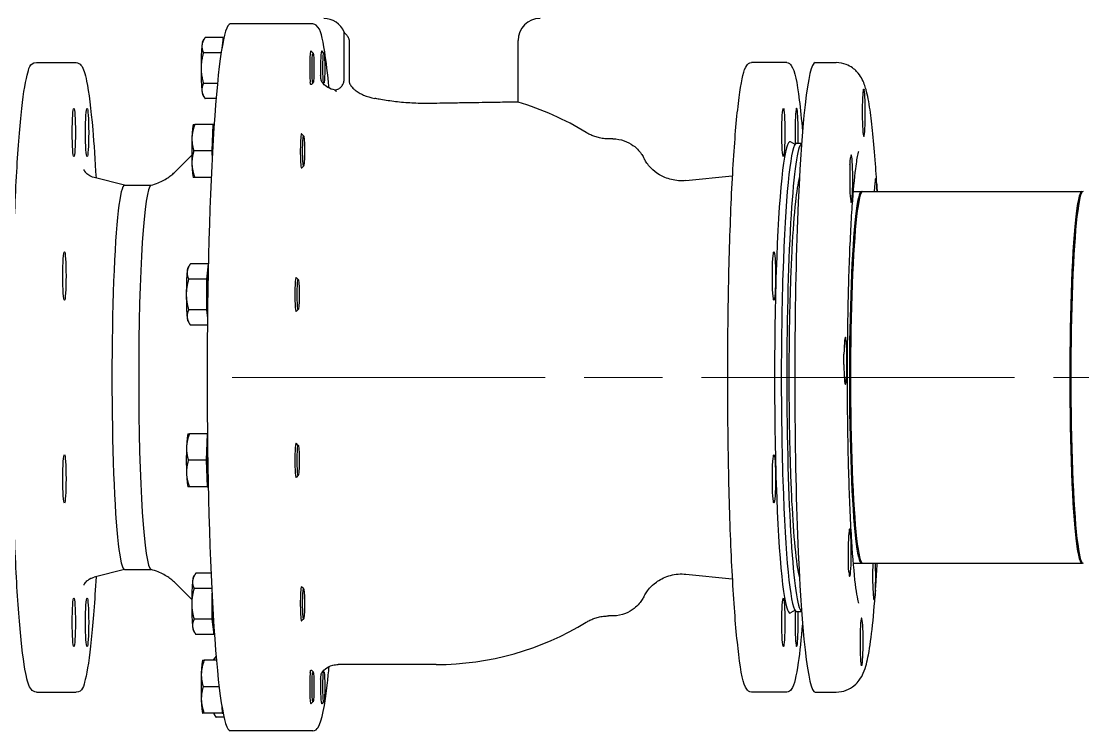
# Model space of a CAD drawing. Header units: millimetres. Extents: x 0 to 14850, y -38768 to 10500.
# Drawn here: x 5282.8 to 5763.5, y 8334.4 to 8655.7 of the extents above; entities that cross this region are included whole.
import ezdxf

# ---------------------------------------------------------------- set-up
doc = ezdxf.new("R2010")
doc.units = ezdxf.units.MM
doc.header["$LTSCALE"] = 25
doc.linetypes.add('CHAIN', pattern=[0.3543, 0.2362, -0.0295, 0.0591, -0.0295])
doc.layers.add('Centerline', color=7, linetype='Continuous', lineweight=18)
doc.layers.add('Visible', color=7, linetype='Continuous', lineweight=25)

msp = doc.modelspace()

# ---------------------------------------------------------------- linework, layer by layer
at = {"layer": 'Centerline', "linetype": 'CHAIN', "ltscale": 23.990969}
msp.add_line((5378.34, 8494.43), (6705.32, 8494.43), dxfattribs=at)
at = {"layer": 'Visible'}
for p, q in [((5414.85, 8654.43), (5377.43, 8654.43)), ((5374.17, 8648.35), (5366.06, 8648.35)), ((5374.17, 8648.35), (5373.62, 8643.5)), ((5374.31, 8647.16), (5374.17, 8648.35)), ((5429, 8629.41), (5429, 8650.68)), ((5364.9, 8646.41), (5365.52, 8647.49)), ((5431.23, 8646.93), (5431.23, 8628.56)), ((5507.73, 8619.05), (5507.73, 8646.93)), ((5373.29, 8641.42), (5365.28, 8641.42)), ((5414.91, 8641.25), (5413.92, 8642.25)), ((5419.82, 8641.25), (5418.83, 8642.25)), ((5289.61, 8636.93), (5307.58, 8636.93)), ((5629.39, 8636.93), (5613.42, 8636.93)), ((5642.36, 8636.93), (5651.84, 8636.93)), ((5371.62, 8627.56), (5365.28, 8627.56)), ((5414.91, 8627.73), (5414.2, 8627.01)), ((5419.82, 8627.73), (5419.51, 8627.42)), ((5364.9, 8622.57), (5365.52, 8621.49)), ((5370.99, 8620.63), (5366.06, 8620.63)), ((5360.65, 8608.88), (5360.7, 8608.96)), ((5369.47, 8608.96), (5361.36, 8608.96)), ((5369.47, 8608.96), (5369.01, 8596.96)), ((5370.12, 8608.96), (5369.47, 8608.96)), ((5369.92, 8607.96), (5370.05, 8607.96)), ((5410.66, 8603.72), (5409.67, 8604.72)), ((5550.71, 8602.43), (5548.76, 8602.43)), ((5633.19, 8599.91), (5631.15, 8601.09)), ((5633.88, 8600.43), (5636.13, 8600.43)), ((5369.01, 8596.96), (5360.9, 8596.96)), ((5369.01, 8596.96), (5369.17, 8592.8)), ((5352.82, 8587.81), (5359.97, 8594.99)), ((5410.66, 8590.2), (5409.7, 8589.23)), ((5583.78, 8583.53), (5604.72, 8585.69)), ((5329.58, 8581.43), (5315.72, 8584.9)), ((5329.53, 8581.43), (5341.58, 8581.43)), ((5360.65, 8585.04), (5360.7, 8584.96)), ((5368.8, 8584.96), (5361.36, 8584.96)), ((5659.45, 8578.58), (5663.81, 8578.58)), ((5663.31, 8578.58), (5763.1, 8578.58)), ((5358.2, 8543.88), (5358.81, 8544.96)), ((5367.47, 8545.82), (5359.36, 8545.82)), ((5367.47, 8545.82), (5366.68, 8538.89)), ((5367.51, 8545.46), (5367.47, 8545.82)), ((5366.68, 8538.89), (5358.57, 8538.89)), ((5366.68, 8538.89), (5366.68, 8525.03)), ((5408.21, 8538.72), (5407.21, 8539.72)), ((5366.68, 8525.03), (5358.57, 8525.03)), ((5366.68, 8525.03), (5367.11, 8521.26)), ((5408.21, 8525.2), (5407.21, 8524.2)), ((5358.2, 8520.04), (5358.81, 8518.96)), ((5367.07, 8518.1), (5359.36, 8518.1)), ((5358.2, 8468.83), (5358.24, 8468.9)), ((5367.01, 8468.9), (5358.9, 8468.9)), ((5367.01, 8468.9), (5366.56, 8456.9)), ((5367.09, 8468.9), (5367.01, 8468.9)), ((5408.21, 8463.66), (5407.21, 8464.66)), ((5366.56, 8456.9), (5358.45, 8456.9)), ((5366.56, 8456.9), (5367.01, 8444.9)), ((5408.21, 8450.14), (5407.21, 8449.15)), ((5358.2, 8444.98), (5358.24, 8444.9)), ((5367.01, 8444.9), (5358.9, 8444.9)), ((5367.01, 8444.9), (5367.47, 8444.9)), ((5659.45, 8410.28), (5663.81, 8410.28)), ((5663.31, 8410.28), (5763.1, 8410.28)), ((5329.58, 8407.43), (5315.72, 8403.96)), ((5329.53, 8407.43), (5341.58, 8407.43)), ((5360.65, 8403.82), (5361.27, 8404.9)), ((5368.71, 8405.76), (5361.81, 8405.76)), ((5583.78, 8405.33), (5604.72, 8403.17)), ((5352.82, 8401.06), (5359.97, 8393.88)), ((5369.03, 8398.83), (5361.02, 8398.83)), ((5410.66, 8398.66), (5409.7, 8399.63)), ((5369.14, 8396.77), (5369.14, 8384.97)), ((5633.19, 8388.96), (5631.15, 8387.78)), ((5369.14, 8384.97), (5361.02, 8384.97)), ((5369.14, 8384.97), (5369.92, 8378.05)), ((5410.66, 8385.14), (5409.67, 8384.15)), ((5550.71, 8386.43), (5548.76, 8386.43)), ((5633.88, 8388.43), (5636.13, 8388.43)), ((5360.65, 8379.98), (5361.27, 8378.9)), ((5369.92, 8380.9), (5370.05, 8380.9)), ((5369.92, 8378.05), (5370.12, 8379.83)), ((5369.92, 8378.05), (5361.81, 8378.05)), ((5364.9, 8366.3), (5364.95, 8366.37)), ((5371.15, 8366.37), (5365.61, 8366.37)), ((5369.86, 8366.37), (5370.43, 8367.37)), ((5370.99, 8368.23), (5370.97, 8368.23)), ((5414.91, 8361.13), (5414.2, 8361.85)), ((5419.82, 8361.13), (5419.51, 8361.45)), ((5470.73, 8364.43), (5426.32, 8364.43)), ((5289.61, 8351.93), (5307.58, 8351.93)), ((5372.37, 8354.37), (5365.16, 8354.37)), ((5629.39, 8351.93), (5613.42, 8351.93)), ((5642.36, 8351.93), (5651.84, 8351.93)), ((5373.6, 8345.5), (5373.72, 8342.37)), ((5414.91, 8347.61), (5413.92, 8346.62)), ((5419.82, 8347.61), (5418.83, 8346.62)), ((5364.9, 8342.45), (5364.95, 8342.37)), ((5373.72, 8342.37), (5365.61, 8342.37)), ((5369.86, 8342.37), (5370.43, 8341.37)), ((5374.57, 8340.52), (5370.97, 8340.52)), ((5373.72, 8342.37), (5374.17, 8342.37)), ((5414.85, 8334.43), (5377.43, 8334.43))]:
    msp.add_line(p, q, dxfattribs=at)
for centre, radius, start, end in [((5419.73, 8646.93), 10, 21.9108, 90), ((5517.73, 8646.93), 10, 90, 180), ((5470.73, 8494.43), 130, 58.5009, 73.4623), ((5470.73, 8494.43), 130, 270, 301.4991)]:
    msp.add_arc(centre, radius, start, end, dxfattribs=at)
for centre, major_axis, start_param, end_param in [((5377.43, 8494.43), (0, -160), 3.141593, 6.283185), ((5364.99, 8634.49), (0, 12), 0.523599, 1.570796), ((5364.99, 8634.49), (0, 12), 0.113789, 0.523599), ((5413.89, 8634.49), (0, 7.77), 6.217589, 8.835221), ((5418.8, 8634.49), (0, 7.77), 6.217589, 8.311622), ((5364.99, 8634.49), (0, 12), 1.570796, 2.617994), ((5642.36, 8494.43), (0, 142.5), 0, 3.141593), ((5364.99, 8634.49), (0, -12), 5.759587, 6.169397), ((5664.3, 8614.2), (0, 10.75), 0.162793, 5.995002), ((5633.89, 8605.3), (0, 11), 4.254203, 8.355758), ((5360.74, 8596.96), (0, 12), 0.113789, 1.047198), ((5369.92, 8596.96), (0, 11), 0, 1.850896), ((5409.64, 8596.96), (0, -7.77), 3.075997, 6.217227), ((5360.74, 8596.96), (0, 12), 1.047198, 2.094395), ((5630.88, 8494.43), (0, -106.73), 3.103736, 6.321042), ((5633.88, 8494.43), (0, 106), 0, 3.141593), ((5636.37, 8494.43), (0, 106), 0.035722, 3.105871), ((5658.62, 8584.43), (0, 10.75), 0.948191, 6.7804), ((5360.74, 8596.96), (0, -12), 5.235988, 6.169397), ((5329.53, 8494.43), (0, 87), 0, 3.141593), ((5341.63, 8494.43), (0, -87), 3.157982, 6.266796), ((5669.7, 8573.8), (0, 10.75), 5.66058, 7.393169), ((5663.31, 8494.43), (0, 84.15), 0, 3.141593), ((5663.81, 8494.43), (0, 84.15), 0, 3.141593), ((5669.7, 8573.8), (0, -10.75), 2.031609, 2.068011), ((5763.1, 8494.43), (0, -84.15), 3.096258, 6.32852), ((5763.6, 8494.43), (0, 84.15), 0, 3.141593), ((5358.29, 8531.96), (0, 12), 0.523599, 1.570796), ((5358.29, 8531.96), (0, 12), 0.113789, 0.523599), ((5367.47, 8531.96), (0, 11), 0.018104, 2.64018), ((5407.18, 8531.96), (0, -7.77), 3.075997, 6.348781), ((5358.29, 8531.96), (0, 12), 1.570796, 2.617994), ((5358.29, 8531.96), (0, -12), 5.759587, 6.169397), ((5655.98, 8501.95), (0, 10.75), 1.733589, 7.565798), ((5358.29, 8456.9), (0, 12), 0.113789, 1.047198), ((5367.47, 8456.9), (0, -11), 3.643005, 6.265081), ((5358.29, 8456.9), (0, 12), 1.047198, 2.094395), ((5407.18, 8456.9), (0, -7.77), 3.075997, 6.348781), ((5358.29, 8456.9), (0, -12), 5.235988, 6.169397), ((5657.92, 8415.06), (0, 10.75), 2.518988, 8.351197), ((5669, 8404.43), (0, -10.75), 4.136696, 6.7804), ((5669, 8404.43), (0, -10.75), 0.948191, 2.146489), ((5360.74, 8391.9), (0, 12), 0.113789, 0.523599), ((5360.74, 8391.9), (0, 12), 0.523599, 1.570796), ((5409.64, 8391.9), (0, -7.77), 3.207551, 6.348781), ((5369.92, 8391.9), (0, -11), 4.432289, 6.283185), ((5360.74, 8391.9), (0, 12), 1.570796, 2.617994), ((5633.89, 8383.57), (0, -11), 4.210612, 8.312168), ((5663.32, 8374.67), (0, -10.75), 0.162793, 5.995002), ((5360.74, 8391.9), (0, -12), 5.759587, 6.169397), ((5364.99, 8354.37), (0, 12), 0.113789, 1.047198), ((5364.99, 8354.37), (0, 12), 1.047198, 2.094395), ((5413.89, 8354.37), (0, -7.77), 3.731149, 6.348781), ((5418.8, 8354.37), (0, -7.77), 4.254748, 6.348781), ((5364.99, 8354.37), (0, -12), 5.235988, 6.169397)]:
    msp.add_ellipse(centre, major_axis=major_axis, ratio=0.065414, start_param=start_param, end_param=end_param, dxfattribs=at)
for centre, major_axis in [((5414.89, 8634.49), (0, 6.77)), ((5419.8, 8634.49), (0, -6.77)), ((5306.57, 8605.3), (0, -11)), ((5312.58, 8605.3), (0, -11)), ((5627.88, 8605.3), (0, 11)), ((5410.63, 8596.96), (0, 6.77)), ((5302.32, 8540.35), (0, -11)), ((5623.63, 8540.35), (0, 11)), ((5408.18, 8531.96), (0, 6.77)), ((5408.18, 8456.9), (0, 6.77)), ((5302.32, 8448.51), (0, 11)), ((5623.63, 8448.51), (0, 11)), ((5410.63, 8391.9), (0, 6.77)), ((5306.57, 8383.57), (0, 11)), ((5312.58, 8383.57), (0, 11)), ((5627.88, 8383.57), (0, -11)), ((5414.89, 8354.37), (0, 6.77)), ((5419.8, 8354.37), (0, -6.77))]:
    msp.add_ellipse(centre, major_axis=major_axis, ratio=0.065414, dxfattribs=at)
for points, knots in [([(5422.19, 8625.39), (5421.57, 8631.95), (5420.89, 8637.47), (5419.12, 8648.31), (5418.64, 8651.98), (5415.98, 8654.17), (5415.45, 8654.43), (5414.85, 8654.43)], [7.2539836, 7.2539836, 7.2539836, 7.2539836, 7.473267, 7.473267, 7.7999765, 7.7999765, 7.8539816, 7.8539816, 7.8539816, 7.8539816]), ([(5429.01, 8650.66), (5429.02, 8650.62), (5429.07, 8650.56), (5429.32, 8650.3), (5429.6, 8650.04), (5430.25, 8649.34), (5430.61, 8648.89), (5430.96, 8648.19), (5431.06, 8647.96), (5431.17, 8647.55), (5431.2, 8647.38), (5431.22, 8647.11), (5431.23, 8647.02), (5431.23, 8646.93)], [4.346004, 4.346004, 4.346004, 4.346004, 4.614397, 4.614397, 5.186441, 5.186441, 5.814482, 5.814482, 6.038344, 6.038344, 6.170665, 6.170665, 6.234872, 6.234872, 6.234872, 6.234872]), ([(5289.61, 8351.93), (5288.6, 8351.93), (5287.84, 8352.52), (5286.01, 8354.66), (5285.54, 8356.82), (5283.82, 8365.3), (5282.89, 8372.77), (5281.27, 8391.55), (5280.58, 8402.65), (5279.47, 8427.56), (5279.05, 8441.35), (5278.51, 8470.25), (5278.39, 8485.35), (5278.47, 8515.35), (5278.67, 8530.25), (5279.37, 8558.34), (5279.87, 8571.53), (5281.11, 8594.87), (5281.85, 8605.02), (5283.53, 8621.32), (5284.44, 8627.41), (5286.23, 8634.21), (5286.38, 8636.93), (5289.61, 8636.93)], [1.570796, 1.570796, 1.570796, 1.570796, 1.647508, 1.647508, 1.88234, 1.88234, 2.220516, 2.220516, 2.542662, 2.542662, 2.863351, 2.863351, 3.18371, 3.18371, 3.504008, 3.504008, 3.824415, 3.824415, 4.145296, 4.145296, 4.468484, 4.468484, 4.712389, 4.712389, 4.712389, 4.712389]), ([(5307.58, 8636.93), (5308.59, 8636.93), (5309.35, 8636.34), (5311.18, 8634.2), (5311.65, 8632.04), (5313.37, 8623.56), (5314.3, 8616.1), (5315.68, 8600.09), (5316.18, 8592.76), (5316.62, 8584.68)], [4.712389, 4.712389, 4.712389, 4.712389, 4.7891009, 4.7891009, 5.0239331, 5.0239331, 5.3621087, 5.3621087, 5.5866823, 5.5866823, 5.5866823, 5.5866823]), ([(5613.42, 8351.93), (5612.41, 8351.93), (5611.74, 8352.59), (5609.6, 8355.67), (5608.75, 8360.64), (5606.81, 8375.97), (5606, 8385.18), (5604.62, 8406.97), (5604.04, 8419.51), (5603.19, 8446.68), (5602.9, 8461.3), (5602.65, 8491.18), (5602.68, 8506.43), (5603.05, 8536), (5603.39, 8550.33), (5604.36, 8576.62), (5604.98, 8588.57), (5606.44, 8608.93), (5607.28, 8617.32), (5609.12, 8629.79), (5609.86, 8633.6), (5611.76, 8636.29), (5612.43, 8636.93), (5613.42, 8636.93)], [1.570796, 1.570796, 1.570796, 1.570796, 1.664752, 1.664752, 2.047137, 2.047137, 2.371088, 2.371088, 2.691968, 2.691968, 3.012327, 3.012327, 3.332558, 3.332558, 3.652801, 3.652801, 3.973213, 3.973213, 4.294317, 4.294317, 4.620086, 4.620086, 4.712389, 4.712389, 4.712389, 4.712389]), ([(5629.39, 8636.93), (5630.39, 8636.93), (5631.06, 8636.27), (5633.2, 8633.19), (5634.05, 8628.22), (5635.61, 8615.91), (5636.09, 8611.19), (5636.54, 8605.83)], [4.712389, 4.712389, 4.712389, 4.712389, 4.8063446, 4.8063446, 5.1887292, 5.1887292, 5.3737173, 5.3737173, 5.3737173, 5.3737173]), ([(5670.38, 8578.58), (5670.14, 8582.99), (5669.88, 8587.17), (5668.9, 8601.01), (5668.1, 8609.2), (5666.63, 8619.12), (5666.09, 8622.08), (5664.86, 8626.43), (5664.42, 8627.95), (5662.75, 8630.87), (5662.13, 8631.85), (5660.04, 8634.01), (5658.58, 8635.24), (5655.03, 8636.6), (5653.44, 8636.93), (5651.84, 8636.93)], [2.7204639, 2.7204639, 2.7204639, 2.7204639, 2.850689, 2.850689, 3.1801108, 3.1801108, 3.3684815, 3.3684815, 3.4827341, 3.4827341, 3.5295395, 3.5295395, 3.5719089, 3.5719089, 3.5969868, 3.5969868, 3.5969868, 3.5969868]), ([(5418.67, 8628.58), (5418.62, 8628.82), (5418.57, 8629.08), (5418.43, 8629.88), (5418.36, 8630.45), (5418.34, 8631.06)], [2.3369942, 2.3369942, 2.3369942, 2.3369942, 2.4488197, 2.4488197, 2.6508871, 2.6508871, 2.6508871, 2.6508871]), ([(5425, 8624.53), (5423.67, 8624.71), (5422.5, 8625.19), (5420.68, 8626.24), (5420.07, 8626.82), (5419.1, 8627.86), (5418.85, 8628.26), (5418.55, 8628.78), (5418.51, 8628.89), (5418.51, 8628.89)], [4.7216684, 4.7216684, 4.7216684, 4.7216684, 4.7504118, 4.7504118, 4.7824609, 4.7824609, 4.823845, 4.823845, 4.8671862, 4.8671862, 4.8671862, 4.8671862]), ([(5424.95, 8624.52), (5425.19, 8624.56), (5425.45, 8624.63), (5426.01, 8624.83), (5426.31, 8624.97), (5426.99, 8625.39), (5427.36, 8625.68), (5428.03, 8626.41), (5428.32, 8626.85), (5428.76, 8627.81), (5428.91, 8628.33), (5428.99, 8629.04), (5429, 8629.23), (5429, 8629.41)], [0, 0, 0, 0, 0.0858513, 0.0858513, 0.1884638, 0.1884638, 0.3291483, 0.3291483, 0.487157, 0.487157, 0.6468721, 0.6468721, 0.7028784, 0.7028784, 0.7028784, 0.7028784]), ([(5414.2, 8627.01), (5414.17, 8626.99), (5414.14, 8626.97), (5414.02, 8626.95), (5413.92, 8627.02), (5413.73, 8627.37), (5413.64, 8627.66), (5413.6, 8628.03)], [2.1876151, 2.1876151, 2.1876151, 2.1876151, 2.2549429, 2.2549429, 2.4488197, 2.4488197, 2.6508871, 2.6508871, 2.6508871, 2.6508871]), ([(5425.54, 8623.89), (5425.54, 8623.89), (5425.54, 8623.89), (5425.53, 8623.89), (5425.49, 8623.92), (5425.44, 8623.95), (5425.4, 8623.97), (5425.28, 8624.05), (5425.18, 8624.12), (5425.1, 8624.19), (5425.02, 8624.26), (5424.96, 8624.32), (5424.92, 8624.37), (5424.92, 8624.38), (5424.91, 8624.39), (5424.91, 8624.4), (5424.88, 8624.44), (5424.88, 8624.48), (5424.91, 8624.5), (5424.92, 8624.5), (5424.93, 8624.51), (5424.95, 8624.52)], [-0.0064, -0.0064, -0.0064, -0.0064, 0, 0, 0, 0.092512, 0.092512, 0.092512, 0.357836, 0.357836, 0.357836, 0.649, 0.649, 0.649, 0.701693, 0.701693, 0.701693, 0.977222, 0.977222, 0.977222, 1.10244, 1.10244, 1.10244, 1.10244]), ([(5431.23, 8628.56), (5431.23, 8628.48), (5431.23, 8628.41), (5431.24, 8628.34), (5431.25, 8628.23), (5431.27, 8628.14), (5431.29, 8628.05), (5431.33, 8627.87), (5431.38, 8627.7), (5431.44, 8627.55), (5431.48, 8627.45), (5431.52, 8627.36), (5431.57, 8627.26), (5431.7, 8626.99), (5431.87, 8626.71), (5432.07, 8626.42), (5432.37, 8626), (5432.78, 8625.53), (5433.33, 8625.04), (5433.47, 8624.91), (5433.62, 8624.77), (5433.79, 8624.64), (5433.99, 8624.48), (5434.2, 8624.31), (5434.43, 8624.15), (5434.7, 8623.95), (5434.98, 8623.76), (5435.27, 8623.58), (5435.43, 8623.48), (5435.58, 8623.39), (5435.74, 8623.3), (5436.37, 8622.93), (5437.04, 8622.59), (5437.76, 8622.28), (5439.27, 8621.63), (5440.98, 8621.1), (5442.89, 8620.72)], [0, 0, 0, 0, 0.022735, 0.022735, 0.022735, 0.056178, 0.056178, 0.056178, 0.123586, 0.123586, 0.123586, 0.164968, 0.164968, 0.164968, 0.280361, 0.280361, 0.280361, 0.452359, 0.452359, 0.452359, 0.497488, 0.497488, 0.497488, 0.553168, 0.553168, 0.553168, 0.618151, 0.618151, 0.618151, 0.652402, 0.652402, 0.652402, 0.785691, 0.785691, 0.785691, 1.064667, 1.064667, 1.064667, 1.064667]), ([(5664.19, 8624.8), (5664.21, 8624.86), (5664.23, 8624.89), (5664.31, 8624.98), (5664.37, 8624.93), (5664.45, 8624.7), (5664.48, 8624.61), (5664.5, 8624.5)], [-2.1952792, -2.1952792, -2.1952792, -2.1952792, -2.0993492, -2.0993492, -1.8229843, -1.8229843, -1.7097702, -1.7097702, -1.7097702, -1.7097702]), ([(5468.18, 8618.46), (5467.51, 8618.45), (5466.84, 8618.44), (5463.72, 8618.44), (5461.2, 8618.52), (5456.22, 8618.83), (5453.77, 8619.06), (5449.11, 8619.63), (5446.9, 8619.98), (5444.19, 8620.47), (5443.53, 8620.59), (5442.89, 8620.72)], [-12.030169, -12.030169, -12.030169, -12.030169, -11.831688, -11.831688, -11.092097, -11.092097, -10.352506, -10.352506, -9.612916, -9.612916, -9.362657, -9.362657, -9.362657, -9.362657]), ([(5507.73, 8619.05), (5507.73, 8619.06), (5507.7, 8619.06), (5507.49, 8619.06), (5507.09, 8619.05), (5505.77, 8619.04), (5504.86, 8619.02), (5502.56, 8618.99), (5501.17, 8618.97), (5498.03, 8618.93), (5496.29, 8618.9), (5492.6, 8618.84), (5490.55, 8618.81), (5486.11, 8618.74), (5483.73, 8618.71), (5478.8, 8618.63), (5476.25, 8618.59), (5471.85, 8618.52), (5470, 8618.49), (5468.18, 8618.46)], [5.636973, 5.636973, 5.636973, 5.636973, 5.876693, 5.876693, 6.611227, 6.611227, 7.345761, 7.345761, 8.080295, 8.080295, 8.814829, 8.814829, 9.549468, 9.549468, 10.284108, 10.284108, 11.018747, 11.018747, 11.555001, 11.555001, 11.555001, 11.555001]), ([(5548.76, 8602.43), (5547.97, 8602.43), (5547.17, 8602.48), (5545.62, 8602.67), (5544.86, 8602.81), (5543.41, 8603.17), (5542.72, 8603.38), (5541.41, 8603.86), (5540.8, 8604.13), (5539.66, 8604.69), (5539.13, 8604.98), (5538.65, 8605.28)], [4.71238898, 4.71238898, 4.71238898, 4.71238898, 4.72040152, 4.72040152, 4.72841406, 4.72841406, 4.7364266, 4.7364266, 4.74443914, 4.74443914, 4.75245168, 4.75245168, 4.75245168, 4.75245168]), ([(5550.71, 8602.43), (5552.48, 8602.43), (5554.23, 8602.11), (5557.38, 8601.03), (5558.72, 8600.25), (5560.88, 8598.7), (5561.68, 8597.91), (5562.96, 8596.49), (5563.43, 8595.85), (5564.2, 8594.69), (5564.5, 8594.17), (5564.78, 8593.62), (5564.82, 8593.55), (5564.86, 8593.47)], [4.712389, 4.712389, 4.712389, 4.712389, 4.7348894, 4.7348894, 4.7596051, 4.7596051, 4.7851825, 4.7851825, 4.81076, 4.81076, 4.8363374, 4.8363374, 4.8402761, 4.8402761, 4.8402761, 4.8402761]), ([(5661.87, 8596.63), (5661.87, 8596.63), (5661.74, 8596.24), (5661.29, 8594.3), (5660.89, 8591.94), (5659.95, 8584.58), (5659.42, 8578.81), (5658.43, 8564.46), (5657.98, 8555.65), (5657.28, 8536.13), (5657.03, 8525.38), (5656.76, 8503.15), (5656.74, 8491.66), (5656.93, 8469.17), (5657.14, 8458.16), (5657.79, 8437.8), (5658.21, 8428.45), (5659.21, 8412.47), (5659.79, 8405.79), (5660.95, 8396.25), (5661.65, 8392.92), (5661.86, 8392.26), (5661.87, 8392.23), (5661.87, 8392.23)], [3.780737, 3.780737, 3.780737, 3.780737, 3.874503, 3.874503, 4.073149, 4.073149, 4.356085, 4.356085, 4.66562, 4.66562, 4.98142, 4.98142, 5.298898, 5.298898, 5.616482, 5.616482, 5.932744, 5.932744, 6.243874, 6.243874, 6.530297, 6.530297, 6.554829, 6.554829, 6.554829, 6.554829]), ([(5583.78, 8583.53), (5581.57, 8583.31), (5579.26, 8583.48), (5575.07, 8584.49), (5573.24, 8585.32), (5570.11, 8587.19), (5568.92, 8588.22), (5567.13, 8590.03), (5566.53, 8590.82), (5565.6, 8592.13), (5565.29, 8592.67), (5564.98, 8593.24), (5564.92, 8593.36), (5564.86, 8593.47)], [4.7056509, 4.7056509, 4.7056509, 4.7056509, 4.7281326, 4.7281326, 4.7514934, 4.7514934, 4.7784185, 4.7784185, 4.8053435, 4.8053435, 4.8322685, 4.8322685, 4.8402761, 4.8402761, 4.8402761, 4.8402761]), ([(5658.05, 8590.7), (5658.06, 8590.96), (5658.07, 8591.21), (5658.12, 8592.15), (5658.17, 8592.77), (5658.24, 8593.51), (5658.26, 8593.7), (5658.28, 8593.88)], [-2.1952792, -2.1952792, -2.1952792, -2.1952792, -2.0993492, -2.0993492, -1.8229843, -1.8229843, -1.7097702, -1.7097702, -1.7097702, -1.7097702]), ([(5315.72, 8584.9), (5314.73, 8585.15), (5313.92, 8585.57), (5312.68, 8586.42), (5312.26, 8586.85), (5311.6, 8587.62), (5311.42, 8587.92), (5311.19, 8588.33), (5311.16, 8588.42), (5311.16, 8588.42)], [4.7287783, 4.7287783, 4.7287783, 4.7287783, 4.7569427, 4.7569427, 4.788423, 4.788423, 4.8293558, 4.8293558, 4.8753855, 4.8753855, 4.8753855, 4.8753855]), ([(5341.54, 8581.42), (5342.66, 8581.7), (5343.72, 8582.05), (5345.67, 8582.84), (5346.57, 8583.27), (5348.21, 8584.18), (5348.95, 8584.64), (5350.28, 8585.58), (5350.87, 8586.04), (5351.93, 8586.95), (5352.4, 8587.39), (5352.82, 8587.81)], [1.5871856, 1.5871856, 1.5871856, 1.5871856, 1.59702799, 1.59702799, 1.60687037, 1.60687037, 1.61671276, 1.61671276, 1.62655515, 1.62655515, 1.63639753, 1.63639753, 1.63639753, 1.63639753]), ([(5635.17, 8585.14), (5634.39, 8582.03), (5633.88, 8578.47), (5632.73, 8568.08), (5632.19, 8560.78), (5631.32, 8544.44), (5630.99, 8535.59), (5630.54, 8516.89), (5630.42, 8507.06), (5630.38, 8487.32), (5630.46, 8477.42), (5630.84, 8458.49), (5631.12, 8449.48), (5631.88, 8433.17), (5632.35, 8425.9), (5633.46, 8413.54), (5634.06, 8408.69), (5634.99, 8404.44), (5635.08, 8404.09), (5635.17, 8403.73)], [3.852932, 3.852932, 3.852932, 3.852932, 4.132763, 4.132763, 4.486991, 4.486991, 4.814486, 4.814486, 5.137898, 5.137898, 5.460423, 5.460423, 5.783529, 5.783529, 6.109698, 6.109698, 6.450514, 6.450514, 6.482634, 6.482634, 6.482634, 6.482634]), ([(5670.11, 8582.53), (5670.13, 8582.35), (5670.14, 8582.15), (5670.2, 8581.34), (5670.24, 8580.65), (5670.29, 8579.58), (5670.31, 8579.26), (5670.32, 8578.93)], [-2.1952792, -2.1952792, -2.1952792, -2.1952792, -2.0993492, -2.0993492, -1.8229843, -1.8229843, -1.7097702, -1.7097702, -1.7097702, -1.7097702]), ([(5655.28, 8500.21), (5655.28, 8500.52), (5655.28, 8500.84), (5655.27, 8502.08), (5655.27, 8503), (5655.29, 8504.28), (5655.3, 8504.64), (5655.3, 8505.01)], [-2.1952792, -2.1952792, -2.1952792, -2.1952792, -2.0993492, -2.0993492, -1.8229843, -1.8229843, -1.7097702, -1.7097702, -1.7097702, -1.7097702]), ([(5651.84, 8351.93), (5653.46, 8351.93), (5655.05, 8352.27), (5657.85, 8353.35), (5658.99, 8354.1), (5660.99, 8355.72), (5661.71, 8356.58), (5663.18, 8358.59), (5663.67, 8359.6), (5665.36, 8363.42), (5665.84, 8365.8), (5667.8, 8376.2), (5668.87, 8386.77), (5670, 8403.61), (5670.19, 8406.88), (5670.38, 8410.28)], [0.4553942, 0.4553942, 0.4553942, 0.4553942, 0.4806875, 0.4806875, 0.508578, 0.508578, 0.5442035, 0.5442035, 0.6029655, 0.6029655, 0.7884224, 0.7884224, 1.2314799, 1.2314799, 1.3319171, 1.3319171, 1.3319171, 1.3319171]), ([(5657.51, 8406.33), (5657.5, 8406.52), (5657.48, 8406.71), (5657.42, 8407.52), (5657.38, 8408.21), (5657.33, 8409.28), (5657.32, 8409.6), (5657.31, 8409.93)], [-2.1952792, -2.1952792, -2.1952792, -2.1952792, -2.0993492, -2.0993492, -1.8229843, -1.8229843, -1.7097702, -1.7097702, -1.7097702, -1.7097702]), ([(5316.62, 8404.19), (5316.02, 8393.13), (5315.3, 8383.49), (5313.66, 8367.54), (5312.75, 8361.46), (5310.96, 8354.66), (5310.81, 8351.93), (5307.58, 8351.93)], [6.9796884, 6.9796884, 6.9796884, 6.9796884, 7.2868882, 7.2868882, 7.610077, 7.610077, 7.8539816, 7.8539816, 7.8539816, 7.8539816]), ([(5311.16, 8400.44), (5311.16, 8400.44), (5311.17, 8400.46), (5311.23, 8400.6), (5311.32, 8400.8), (5311.7, 8401.35), (5311.89, 8401.6), (5312.6, 8402.35), (5313.24, 8402.94), (5314.72, 8403.65), (5315.19, 8403.83), (5315.72, 8403.96)], [7.6909851, 7.6909851, 7.6909851, 7.6909851, 7.7127448, 7.7127448, 7.7587005, 7.7587005, 7.7846123, 7.7846123, 7.8227224, 7.8227224, 7.8375924, 7.8375924, 7.8375924, 7.8375924]), ([(5352.82, 8401.06), (5352.4, 8401.48), (5351.93, 8401.92), (5350.87, 8402.82), (5350.28, 8403.29), (5348.95, 8404.22), (5348.21, 8404.69), (5346.57, 8405.59), (5345.67, 8406.03), (5343.72, 8406.81), (5342.66, 8407.16), (5341.54, 8407.44)], [4.64678778, 4.64678778, 4.64678778, 4.64678778, 4.65663016, 4.65663016, 4.66647255, 4.66647255, 4.67631493, 4.67631493, 4.68615732, 4.68615732, 4.69599971, 4.69599971, 4.69599971, 4.69599971]), ([(5564.86, 8395.39), (5565.06, 8395.78), (5565.31, 8396.25), (5566.07, 8397.42), (5566.57, 8398.13), (5568.04, 8399.79), (5569.01, 8400.77), (5571.82, 8402.79), (5573.69, 8403.85), (5578.1, 8405.21), (5580.54, 8405.54), (5583.21, 8405.38), (5583.49, 8405.36), (5583.78, 8405.33)], [1.4429093, 1.4429093, 1.4429093, 1.4429093, 1.4698343, 1.4698343, 1.4967593, 1.4967593, 1.5236843, 1.5236843, 1.5506094, 1.5506094, 1.5746268, 1.5746268, 1.5775344, 1.5775344, 1.5775344, 1.5775344]), ([(5669.57, 8398.16), (5669.56, 8397.9), (5669.55, 8397.65), (5669.49, 8396.71), (5669.45, 8396.09), (5669.38, 8395.36), (5669.36, 8395.16), (5669.34, 8394.98)], [-2.1952792, -2.1952792, -2.1952792, -2.1952792, -2.0993492, -2.0993492, -1.8229843, -1.8229843, -1.7097702, -1.7097702, -1.7097702, -1.7097702]), ([(5564.86, 8395.39), (5564.62, 8394.93), (5564.34, 8394.42), (5563.63, 8393.3), (5563.19, 8392.68), (5562.02, 8391.3), (5561.28, 8390.53), (5559.26, 8388.95), (5557.96, 8388.13), (5554.72, 8386.86), (5552.76, 8386.44), (5550.75, 8386.43), (5550.73, 8386.43), (5550.71, 8386.43)], [1.4429093, 1.4429093, 1.4429093, 1.4429093, 1.4684867, 1.4684867, 1.4940641, 1.4940641, 1.5196415, 1.5196415, 1.5452189, 1.5452189, 1.570535, 1.570535, 1.5707963, 1.5707963, 1.5707963, 1.5707963]), ([(5538.65, 8383.59), (5539.13, 8383.88), (5539.66, 8384.18), (5540.8, 8384.74), (5541.41, 8385), (5542.72, 8385.48), (5543.41, 8385.7), (5544.86, 8386.05), (5545.62, 8386.19), (5547.17, 8386.38), (5547.97, 8386.43), (5548.76, 8386.43)], [1.53073363, 1.53073363, 1.53073363, 1.53073363, 1.53874617, 1.53874617, 1.54675871, 1.54675871, 1.55477125, 1.55477125, 1.56278379, 1.56278379, 1.57079633, 1.57079633, 1.57079633, 1.57079633]), ([(5636.54, 8383.03), (5635.95, 8375.99), (5635.3, 8370.05), (5633.69, 8359.08), (5632.94, 8355.26), (5631.04, 8352.57), (5630.37, 8351.93), (5629.39, 8351.93)], [7.1926533, 7.1926533, 7.1926533, 7.1926533, 7.4359096, 7.4359096, 7.7616784, 7.7616784, 7.8539816, 7.8539816, 7.8539816, 7.8539816]), ([(5413.6, 8360.83), (5413.64, 8361.21), (5413.73, 8361.49), (5413.95, 8361.89), (5414.09, 8361.96), (5414.2, 8361.85)], [1.4481676, 1.4481676, 1.4481676, 1.4481676, 1.6622591, 1.6622591, 1.9300928, 1.9300928, 1.9300928, 1.9300928]), ([(5414.85, 8334.43), (5415.97, 8334.43), (5416.69, 8335.2), (5419.08, 8338.94), (5420.19, 8345.51), (5421.7, 8358.55), (5421.95, 8360.93), (5422.19, 8363.47)], [4.712389, 4.712389, 4.712389, 4.712389, 4.8139913, 4.8139913, 5.2275194, 5.2275194, 5.312387, 5.312387, 5.312387, 5.312387]), ([(5418.34, 8357.81), (5418.36, 8358.41), (5418.43, 8358.98), (5418.56, 8359.77), (5418.62, 8360.04), (5418.67, 8360.28)], [1.4481676, 1.4481676, 1.4481676, 1.4481676, 1.6622591, 1.6622591, 1.7808162, 1.7808162, 1.7808162, 1.7808162]), ([(5418.51, 8359.97), (5418.51, 8359.97), (5418.56, 8360.12), (5419.03, 8360.88), (5419.45, 8361.55), (5421.31, 8363.03), (5422.43, 8363.73), (5424.67, 8364.32), (5425.49, 8364.43), (5426.32, 8364.43)], [1.4159991, 1.4159991, 1.4159991, 1.4159991, 1.4664612, 1.4664612, 1.5186287, 1.5186287, 1.5535303, 1.5535303, 1.5707963, 1.5707963, 1.5707963, 1.5707963]), ([(5663.43, 8364.06), (5663.41, 8364.01), (5663.39, 8363.97), (5663.31, 8363.88), (5663.25, 8363.93), (5663.17, 8364.17), (5663.14, 8364.25), (5663.12, 8364.36)], [-2.1952792, -2.1952792, -2.1952792, -2.1952792, -2.0993492, -2.0993492, -1.8229843, -1.8229843, -1.7097702, -1.7097702, -1.7097702, -1.7097702])]:
    msp.add_open_spline(points, degree=3, knots=knots, dxfattribs=at)
for points, weights in [([(5366.06, 8648.35), (5364.78, 8646.49), (5364.6, 8644.88)], [1, 1.0379548493, 1]), ([(5364.6, 8644.88), (5364.42, 8643.28), (5365.28, 8641.42)], [1, 1.0379548493, 1]), ([(5365.28, 8641.42), (5364.21, 8637.71), (5364.21, 8634.49)], [1, 1.0379548493, 1]), ([(5364.21, 8634.49), (5364.21, 8631.28), (5365.28, 8627.56)], [1, 1.0379548493, 1]), ([(5365.28, 8627.56), (5364.42, 8625.71), (5364.6, 8624.1)], [1, 1.0379548493, 1]), ([(5364.6, 8624.1), (5364.78, 8622.49), (5366.06, 8620.63)], [1, 1.0379548493, 1]), ([(5361.36, 8608.96), (5360.17, 8605.75), (5360.06, 8602.96)], [1, 1.0379548493, 1]), ([(5360.7, 8608.96), (5360.7, 8608.96), (5361.36, 8608.96)], [1.0124336326, 1.03012122654, 1]), ([(5360.06, 8602.96), (5359.96, 8600.18), (5360.9, 8596.96)], [1, 1.0379548493, 1]), ([(5360.9, 8596.96), (5359.96, 8593.75), (5360.06, 8590.96)], [1, 1.0379548493, 1]), ([(5360.06, 8590.96), (5360.17, 8588.18), (5361.36, 8584.96)], [1, 1.0379548493, 1]), ([(5361.36, 8584.96), (5360.7, 8584.96), (5360.7, 8584.96)], [1, 1.03012122654, 1.0124336326]), ([(5357.89, 8542.35), (5357.71, 8540.75), (5358.57, 8538.89)], [1, 1.0379548493, 1]), ([(5359.36, 8545.82), (5358.08, 8543.96), (5357.89, 8542.35)], [1, 1.0379548493, 1]), ([(5358.57, 8538.89), (5357.5, 8535.18), (5357.5, 8531.96)], [1, 1.0379548493, 1]), ([(5357.5, 8531.96), (5357.5, 8528.75), (5358.57, 8525.03)], [1, 1.0379548493, 1]), ([(5358.57, 8525.03), (5357.71, 8523.18), (5357.89, 8521.57)], [1, 1.0379548493, 1]), ([(5357.89, 8521.57), (5358.08, 8519.96), (5359.36, 8518.1)], [1, 1.0379548493, 1]), ([(5358.9, 8468.9), (5357.71, 8465.69), (5357.61, 8462.9)], [1, 1.0379548493, 1]), ([(5358.24, 8468.9), (5358.24, 8468.9), (5358.9, 8468.9)], [1.0124336326, 1.03012122654, 1]), ([(5357.61, 8462.9), (5357.5, 8460.12), (5358.45, 8456.9)], [1, 1.0379548493, 1]), ([(5358.45, 8456.9), (5357.5, 8453.69), (5357.61, 8450.9)], [1, 1.0379548493, 1]), ([(5357.61, 8450.9), (5357.71, 8448.12), (5358.9, 8444.9)], [1, 1.0379548493, 1]), ([(5358.9, 8444.9), (5358.24, 8444.9), (5358.24, 8444.9)], [1, 1.03012122654, 1.0124336326]), ([(5361.81, 8405.76), (5360.53, 8403.9), (5360.35, 8402.29)], [1, 1.0379548493, 1]), ([(5361.02, 8398.83), (5359.96, 8395.12), (5359.96, 8391.9)], [1, 1.0379548493, 1]), ([(5360.35, 8402.29), (5360.17, 8400.69), (5361.02, 8398.83)], [1, 1.0379548493, 1]), ([(5359.96, 8391.9), (5359.96, 8388.69), (5361.02, 8384.97)], [1, 1.0379548493, 1]), ([(5361.02, 8384.97), (5360.17, 8383.12), (5360.35, 8381.51)], [1, 1.0379548493, 1]), ([(5360.35, 8381.51), (5360.53, 8379.9), (5361.81, 8378.05)], [1, 1.0379548493, 1]), ([(5365.61, 8366.37), (5364.42, 8363.16), (5364.31, 8360.37)], [1, 1.0379548493, 1]), ([(5364.95, 8366.37), (5364.95, 8366.37), (5365.61, 8366.37)], [1.0124336326, 1.03012122654, 1]), ([(5370.97, 8368.23), (5370.3, 8367.25), (5369.94, 8366.37)], [1, 1.01965956375, 1.01895290532]), ([(5364.31, 8360.37), (5364.21, 8357.59), (5365.16, 8354.37)], [1, 1.0379548493, 1]), ([(5365.16, 8354.37), (5364.21, 8351.16), (5364.31, 8348.37)], [1, 1.0379548493, 1]), ([(5364.31, 8348.37), (5364.42, 8345.59), (5365.61, 8342.37)], [1, 1.0379548493, 1]), ([(5365.61, 8342.37), (5364.95, 8342.37), (5364.95, 8342.37)], [1, 1.03012122654, 1.0124336326]), ([(5369.94, 8342.37), (5370.3, 8341.5), (5370.97, 8340.52)], [1.01895290532, 1.01965956375, 1])]:
    msp.add_rational_spline(points, weights, degree=2, dxfattribs=at)
for points in [[(5409.7, 8589.23), (5409.66, 8589.19), (5409.62, 8589.18), (5409.6, 8589.21)], [(5604.72, 8585.69), (5604.77, 8585.7), (5604.83, 8585.7), (5604.89, 8585.71)], [(5604.89, 8403.15), (5604.83, 8403.16), (5604.77, 8403.17), (5604.72, 8403.17)], [(5409.6, 8399.66), (5409.62, 8399.68), (5409.66, 8399.67), (5409.7, 8399.63)]]:
    msp.add_open_spline(points, degree=3, dxfattribs=at)

doc.saveas('drawing.dxf')
